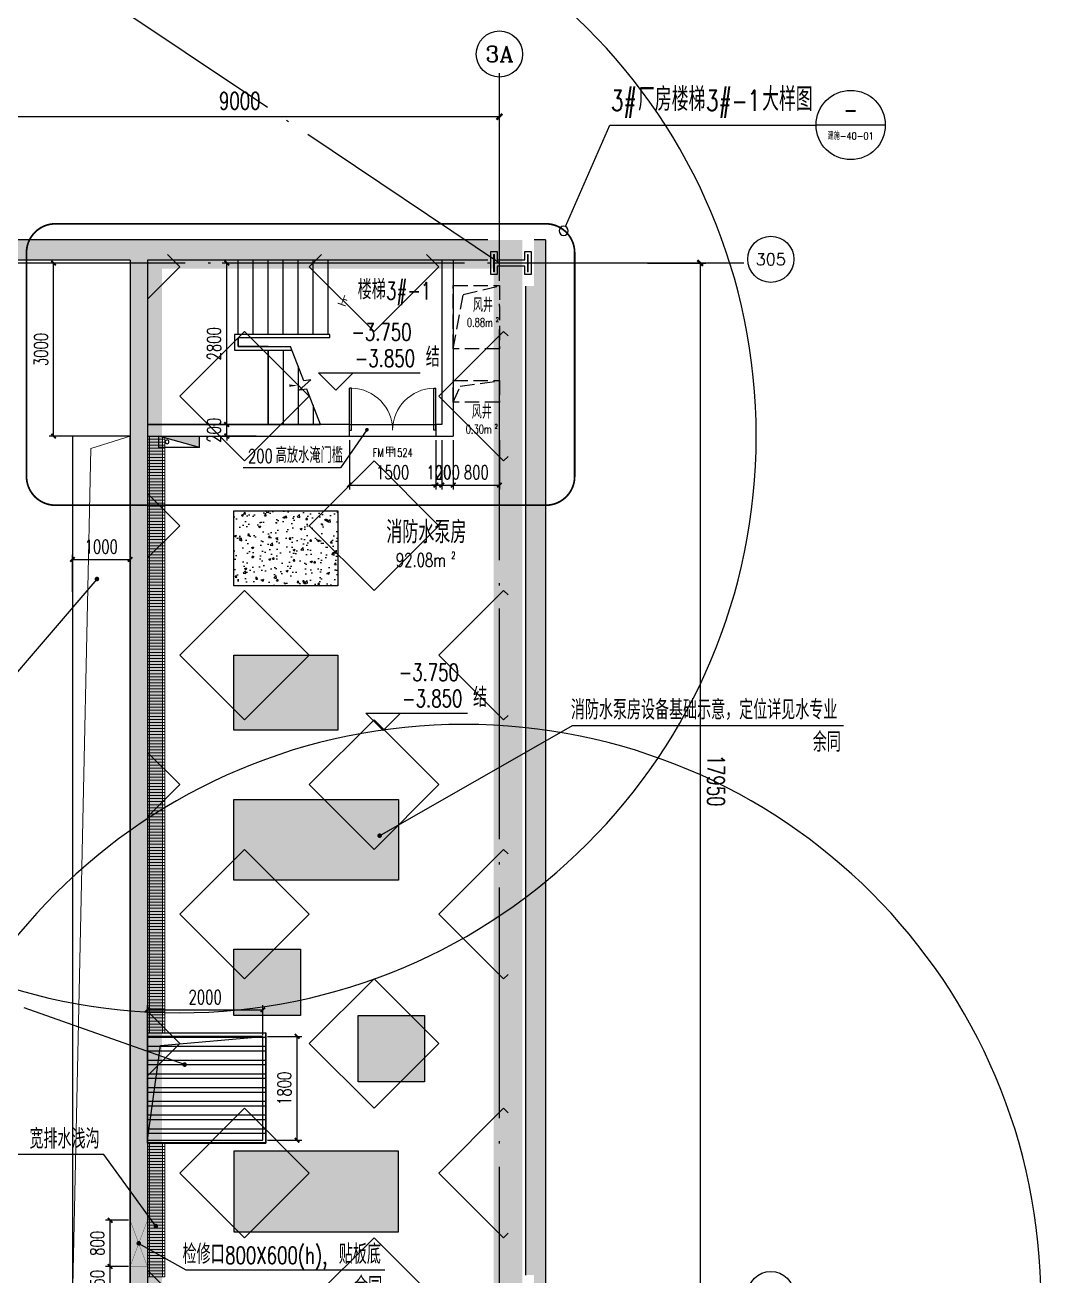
# Model space of a CAD drawing. Extents: x -821772 to -21949, y 506164 to 1049594.
# Drawn here: x -107076 to -89469, y 583055 to 604747 of the extents above; entities that cross this region are included whole.
import ezdxf
from ezdxf.enums import TextEntityAlignment as Align
from ezdxf.xclip import XClip

# ---------------------------------------------------------------- set-up
doc = ezdxf.new("R2010")
doc.units = 0
doc.header["$LTSCALE"] = 1000
doc.header["$MEASUREMENT"] = 0
doc.header["$XCLIPFRAME"] = 2
for name, pattern in [('10平面20250807_t3$0$DASH', [0.35, 0.25, -0.1]), ('10平面20250807_t3$0$DOTE', [2.42, 2, -0.2, 0.02, -0.2]), ('DASH', [0.35, 0.25, -0.1])]:
    doc.linetypes.add(name, pattern=pattern)
doc.layers.get('Defpoints').update_dxf_attribs({"color": 210})
for name, color, linetype, lineweight in [('1-防火分区线', 201, 'DASH', 50), ('10平面20250807_t3$0$A-WALL-HATCH', 8, 'Continuous', 13), ('10平面20250807_t3$0$S-col', 8, 'Continuous', 0)]:
    doc.layers.add(name, color=color, linetype=linetype, lineweight=lineweight)
for name, color, linetype in [('10平面20250807_t3$0$A-AXIS-D', 8, 'Continuous'), ('10平面20250807_t3$0$A-AXIS-DOTE', 8, '10平面20250807_t3$0$DOTE'), ('10平面20250807_t3$0$A-AXIS-DP', 8, 'Continuous'), ('10平面20250807_t3$0$A-AXIS-SYMB', 8, 'Continuous'), ('10平面20250807_t3$0$A-HATCH-2', 8, 'Continuous'), ('10平面20250807_t3$0$A-LIN-V', 8, 'Continuous'), ('10平面20250807_t3$0$A-STAIR', 8, 'Continuous'), ('10平面20250807_t3$0$A-TEXT', 8, 'Continuous'), ('10平面20250807_t3$0$A-WINDOW', 8, 'Continuous'), ('10平面20250807_t3$0$A-防火门窗', 8, 'Continuous'), ('10平面20250807_t3$0$AS-COLN', 8, 'Continuous'), ('10平面20250807_t3$0$AS-WALL', 8, 'Continuous'), ('10平面20250807_t3$0$AS-结构边线层', 8, 'Continuous'), ('10平面20250807_t3$0$DIM_ELEV', 8, 'Continuous'), ('10平面20250807_t3$0$PUB_TEXT', 8, 'Continuous'), ('10平面20250807_t3$0$SB_ZF消火栓', 10, 'Continuous'), ('10平面20250807_t3$0$SB_ZF消火栓M', 10, 'Continuous'), ('10平面20250807_t3$0$建-墙-填充', 8, 'Continuous'), ('10平面20250807_t3$0$建-文字', 8, 'Continuous'), ('10平面20250807_t3$0$建-标高', 8, 'Continuous'), ('10平面20250807_t3$0$建-箭头', 8, 'Continuous'), ('10平面20250807_t3$0$建-门窗编号', 8, 'Continuous'), ('PUB_HATCH', 8, 'Continuous')]:
    doc.layers.add(name, color=color, linetype=linetype)
doc.styles.add('10平面20250807_t3$0$_TCH_AXIS', font='COMPLEX', dxfattribs={"bigfont": 'GBCBIG'})
doc.styles.add('10平面20250807_t3$0$_TCH_DIM', font='SIMPLEX', dxfattribs={"bigfont": 'GBCBIG'})
doc.styles.add('10平面20250807_t3$0$_TCH_DIM_T3', font='SIMPLEX', dxfattribs={"width": 0.705882, "bigfont": 'GBCBIG'})
doc.styles.add('10平面20250807_t3$0$A-AREA', font='SIMPLEX', dxfattribs={"bigfont": 'GBCBIG'})
doc.styles.add('10平面20250807_t3$0$A-DIM_T3', font='SIMPLEX', dxfattribs={"width": 0.705882, "bigfont": 'GBCBIG'})
doc.styles.add('10平面20250807_t3$0$A-STANDARD', font='SIMPLEX', dxfattribs={"bigfont": 'GBCBIG'})
doc.styles.add('10平面20250807_t3$0$A-WIN-LABEL', font='SIMPLEX', dxfattribs={"bigfont": 'GBCBIG'})
doc.dimstyles.new('10平面20250807_t3$0$_TCH_ARCH&&100', dxfattribs={"dimtxt": 297.5, "dimasz": 100, "dimexe": 100, "dimexo": 100, "dimgap": 126.25, "dimtad": 1, "dimdec": 0, "dimzin": 0, "dimdsep": 46, "dimtxsty": '10平面20250807_t3$0$_TCH_DIM_T3', "dimblk": '10平面20250807_t3$0$_ArchTick', "dimcen": 0.09, "dimclrt": 7, "dimazin": 2, "dimtfac": 1, "dimtdec": 0, "dimtix": 1, "dimtmove": 2, "dimatfit": 3, "dimfxl": 0, "dimtolj": 1, "dimtzin": 0, "dimarcsym": 0})
doc.dimstyles.new('10平面20250807_t3$0$_TCH_ARCH&&80', dxfattribs={"dimtxt": 238, "dimasz": 80, "dimexe": 80, "dimexo": 80, "dimgap": 101, "dimtad": 1, "dimdec": 0, "dimzin": 0, "dimdsep": 46, "dimtxsty": '10平面20250807_t3$0$_TCH_DIM_T3', "dimblk": '10平面20250807_t3$0$_ArchTick', "dimcen": 0.09, "dimclrt": 7, "dimazin": 2, "dimtfac": 1, "dimtdec": 0, "dimtix": 1, "dimtmove": 2, "dimatfit": 3, "dimfxl": 0, "dimtolj": 1, "dimtzin": 0, "dimarcsym": 0})
doc.dimstyles.new('10平面20250807_t3$0$A-DIM&&100', dxfattribs={"dimtxt": 297.5, "dimasz": 100, "dimexe": 100, "dimexo": 100, "dimgap": 126.25, "dimtad": 1, "dimdec": 0, "dimzin": 0, "dimdsep": 46, "dimtxsty": '10平面20250807_t3$0$A-DIM_T3', "dimblk": '10平面20250807_t3$0$_ArchTick', "dimcen": 0.09, "dimclrt": 7, "dimazin": 2, "dimtfac": 1, "dimtdec": 0, "dimtix": 1, "dimtmove": 2, "dimatfit": 3, "dimfxl": 0, "dimtolj": 1, "dimtzin": 0, "dimarcsym": 0})
pattern_1 = [(50, (0, 0), (358.63009, -31.37607), [37.5, -412.5]), (355, (0, 0), (-69.37567, 376.09607), [30, -330]), (100.4514, (29.9, -2.6), (289.2547, 344.71977), [31.8701, -350.57106]), (46.1842, (0, 100), (533.62052, -82.7595), [56.25, -618.75]), (96.6356, (44.47, 93.1), (467.33135, 487.05894), [47.80514, -525.8565]), (351.1842, (0, 100), (467.33097, 487.0593), [45, -495]), (21, (50, 75), (298.45353, -201.30945), [37.5, -412.5]), (326, (50, 75), (121.65767, 362.57502), [30, -330]), (71.4514, (74.87, 58.22), (420.11131, 161.26525), [31.8701, -350.57106]), (37.5, (0, 0), (6.079928, 166.446927), [0, -326, 0, -335, 0, -331.25]), (7.5, (0, 0), (131.53477, 197.205856), [0, -191, 0, -318.5, 0, -126.25]), (327.5, (-111.5, 0), (266.911218, -11.277436), [0, -125, 0, -390, 0, -517.5]), (317.5, (-161.5, 0), (291.593085, 50.05249), [0, -162.5, 0, -259, 0, -367.5])]

# ---------------------------------------------------------------- blocks, each defined once
blk = doc.blocks.new('10平面20250807_t3$0$_ArchTick')
at = {"color": 0, "linetype": 'ByBlock', "const_width": 0.4}
blk.add_lwpolyline([(-0.5, -0.5), (0.5, 0.5)], dxfattribs=at)
blk = doc.blocks.new('*D10080')
at = {"layer": '10平面20250807_t3$0$A-AXIS-D', "color": 0, "lineweight": -2}
for p, q in [((124446, -204200), (125462, -204200)), ((125362, -204200), (125362, -222150)), ((124446, -222150), (125462, -222150))]:
    blk.add_line(p, q, dxfattribs=at)
at = {"layer": 'Defpoints', "color": 0}
for p in [(124346, -204200), (124346, -222150), (125362, -222150)]:
    blk.add_point(p, dxfattribs=at)
at = {"layer": '10平面20250807_t3$0$A-AXIS-D', "color": 0, "lineweight": -2, "xscale": 100, "yscale": 100, "zscale": 100}
for p, rotation in [((125362, -204200), 90), ((125362, -222150), 270)]:
    blk.add_blockref('10平面20250807_t3$0$_ArchTick', p, dxfattribs=dict(at, rotation=rotation))
at = {"layer": '10平面20250807_t3$0$A-AXIS-D', "color": 7, "insert": (125637, -213175), "char_height": 297.5, "attachment_point": 5, "rotation": 270, "style": '10平面20250807_t3$0$A-DIM_T3'}
blk.add_mtext('\\A1;17950', dxfattribs=at)
blk = doc.blocks.new('*D10082')
at = {"layer": '10平面20250807_t3$0$A-AXIS-D', "color": 0, "lineweight": -2}
for p, q in [((112882, -202420), (112882, -201562)), ((112882, -201662), (121882, -201662)), ((121882, -202420), (121882, -201562))]:
    blk.add_line(p, q, dxfattribs=at)
at = {"layer": 'Defpoints', "color": 0}
for p in [(121882, -201662), (112882, -202520), (121882, -202520)]:
    blk.add_point(p, dxfattribs=at)
at = {"layer": '10平面20250807_t3$0$A-AXIS-D', "color": 0, "lineweight": -2, "xscale": 100, "yscale": 100, "zscale": 100, "rotation": 180}
blk.add_blockref('10平面20250807_t3$0$_ArchTick', (112882, -201662), dxfattribs=at)
at = {"layer": '10平面20250807_t3$0$A-AXIS-D', "color": 0, "lineweight": -2, "xscale": 100, "yscale": 100, "zscale": 100}
blk.add_blockref('10平面20250807_t3$0$_ArchTick', (121882, -201662), dxfattribs=at)
at = {"layer": '10平面20250807_t3$0$A-AXIS-D', "color": 7, "insert": (117382, -201387), "char_height": 297.5, "attachment_point": 5, "style": '10平面20250807_t3$0$_TCH_DIM_T3'}
blk.add_mtext('\\A1;9000', dxfattribs=at)
blk = doc.blocks.new('10平面20250807_t3$0$3132')
at = {"layer": '10平面20250807_t3$0$A-AXIS-SYMB'}
for p, q in [((-97708, 601252), (-96942, 603013)), ((-96942, 603013), (-93366, 603013)), ((-92166, 603013), (-93366, 603013))]:
    blk.add_line(p, q, dxfattribs=at)
blk.add_lwpolyline([(-97660, 601178, 1), (-97821, 601178, 1)], format="xyb", close=True, dxfattribs=at)
blk.add_circle((-92766, 603013), 600, dxfattribs=at)
at = {"layer": '10平面20250807_t3$0$DIM_ELEV', "linetype": '10平面20250807_t3$0$DASH', "const_width": 30}
blk.add_lwpolyline([(-106550, 601300), (-98050, 601300, -0.414214), (-97550, 600800), (-97550, 596920, -0.414214), (-98050, 596420), (-106550, 596420, -0.414214), (-107050, 596920), (-107050, 600800, -0.414214)], format="xyb", close=True, dxfattribs=at)
at = {"layer": '10平面20250807_t3$0$PUB_TEXT', "style": '10平面20250807_t3$0$_TCH_DIM'}
for s, p in [('厂房楼梯', (-96452, 603258)), ('大样图', (-94301, 603258))]:
    blk.add_text(s, height=405.1, dxfattribs=at).set_placement(p)
at = {"layer": '10平面20250807_t3$0$PUB_TEXT', "style": '10平面20250807_t3$0$_TCH_DIM', "width": 0.705882}
for s, p in [('3#', (-96920, 603258)), ('3#-1', (-95273, 603258))]:
    blk.add_text(s, height=357, dxfattribs=at).set_placement(p)
at = {"layer": '10平面20250807_t3$0$PUB_TEXT', "style": '10平面20250807_t3$0$_TCH_DIM'}
for s, height, width, p, p2 in [('-', 365, 0.777778, (-92888, 603102), (-92644, 603102)), ('建施-40-01', 120.6, 0.940298, (-93164, 602762), (-92367, 602762))]:
    blk.add_text(s, height=height, dxfattribs=dict(at, width=width)).set_placement(p, p2, align=Align.FIT)
blk = doc.blocks.new('10平面20250807_t3$0$A$C5D961328')
at = {"layer": '10平面20250807_t3$0$SB_ZF消火栓'}
blk.add_hatch(color=256, dxfattribs=at).paths.add_polyline_path([(0, 40), (700, 40), (700, 240)])
at = {"layer": '10平面20250807_t3$0$A-LIN-V', "ltscale": 500}
blk.add_circle((350, 40), 10001, dxfattribs=at)
at = {"layer": '10平面20250807_t3$0$SB_ZF消火栓'}
for p, q in [((700, 240), (0, 240)), ((0, 240), (0, 40)), ((700, 240), (0, 40)), ((700, 240), (700, 40)), ((0, 40), (700, 40))]:
    blk.add_line(p, q, dxfattribs=at)
at = {"layer": '10平面20250807_t3$0$SB_ZF消火栓', "color": 1}
blk.add_circle((140, 140), 32.5, dxfattribs=at)
blk = doc.blocks.new('10平面20250807_t3$0$we42342343234')
at = {"layer": '10平面20250807_t3$0$SB_ZF消火栓M', "xscale": -1, "rotation": 180}
blk.add_blockref('10平面20250807_t3$0$A$C5D961328', (-104754, 597660), dxfattribs=at)
at = {"layer": '10平面20250807_t3$0$SB_ZF消火栓M', "xscale": -1}
blk.add_blockref('10平面20250807_t3$0$A$C5D961328', (-99120, 582579), dxfattribs=at)
blk = doc.blocks.new('10平面20250807_t3$0$234243242332')
at = {"layer": '10平面20250807_t3$0$SB_ZF消火栓'}
blk.add_blockref('10平面20250807_t3$0$we42342343234', (0, 0), dxfattribs=at)
blk = doc.blocks.new('*D11415')
at = {"layer": '10平面20250807_t3$0$A-AXIS-DP', "color": 0, "lineweight": -2}
for p, q in [((-105284, 584020), (-105681, 584020)), ((-105601, 583220), (-105601, 584020)), ((-105284, 583220), (-105681, 583220))]:
    blk.add_line(p, q, dxfattribs=at)
at = {"layer": 'Defpoints', "color": 0}
for p in [(-105601, 584020), (-105204, 584020), (-105204, 583220)]:
    blk.add_point(p, dxfattribs=at)
at = {"layer": '10平面20250807_t3$0$A-AXIS-DP', "color": 0, "lineweight": -2, "xscale": 80, "yscale": 80, "zscale": 80}
for p, rotation in [((-105601, 584020), 90), ((-105601, 583220), 270)]:
    blk.add_blockref('10平面20250807_t3$0$_ArchTick', p, dxfattribs=dict(at, rotation=rotation))
at = {"layer": '10平面20250807_t3$0$A-AXIS-DP', "color": 7, "insert": (-105821, 583620), "char_height": 238, "attachment_point": 5, "rotation": 90, "style": '10平面20250807_t3$0$_TCH_DIM_T3'}
blk.add_mtext('\\A1;800', dxfattribs=at)
blk = doc.blocks.new('*D11416')
at = {"layer": '10平面20250807_t3$0$A-AXIS-DP', "color": 0, "lineweight": -2}
for p, q in [((-105601, 583220), (-105601, 583300)), ((-105284, 583220), (-105681, 583220)), ((-105601, 582670), (-105601, 583220)), ((-105284, 582670), (-105681, 582670)), ((-105601, 582670), (-105601, 582590))]:
    blk.add_line(p, q, dxfattribs=at)
at = {"layer": 'Defpoints', "color": 0}
for p in [(-105601, 583220), (-105204, 583220), (-105204, 582670)]:
    blk.add_point(p, dxfattribs=at)
at = {"layer": '10平面20250807_t3$0$A-AXIS-DP', "color": 0, "lineweight": -2, "xscale": 80, "yscale": 80, "zscale": 80}
for p, rotation in [((-105601, 583220), 270), ((-105601, 582670), 90)]:
    blk.add_blockref('10平面20250807_t3$0$_ArchTick', p, dxfattribs=dict(at, rotation=rotation))
at = {"layer": '10平面20250807_t3$0$A-AXIS-DP', "color": 7, "insert": (-105821, 582945), "char_height": 238, "attachment_point": 5, "rotation": 90, "style": '10平面20250807_t3$0$_TCH_DIM_T3'}
blk.add_mtext('\\A1;550', dxfattribs=at)
blk = doc.blocks.new('*D11596')
at = {"layer": '10平面20250807_t3$0$A-AXIS-DP', "color": 0, "lineweight": -2}
for p, q in [((-104954, 587229), (-104954, 587750)), ((-104954, 587670), (-102954, 587670)), ((-102954, 587229), (-102954, 587750))]:
    blk.add_line(p, q, dxfattribs=at)
at = {"layer": 'Defpoints', "color": 0}
for p in [(-102954, 587670), (-104954, 587149), (-102954, 587149)]:
    blk.add_point(p, dxfattribs=at)
at = {"layer": '10平面20250807_t3$0$A-AXIS-DP', "color": 0, "lineweight": -2, "xscale": 80, "yscale": 80, "zscale": 80, "rotation": 180}
blk.add_blockref('10平面20250807_t3$0$_ArchTick', (-104954, 587670), dxfattribs=at)
at = {"layer": '10平面20250807_t3$0$A-AXIS-DP', "color": 0, "lineweight": -2, "xscale": 80, "yscale": 80, "zscale": 80}
blk.add_blockref('10平面20250807_t3$0$_ArchTick', (-102954, 587670), dxfattribs=at)
at = {"layer": '10平面20250807_t3$0$A-AXIS-DP', "color": 7, "insert": (-103954, 587890), "char_height": 238, "attachment_point": 5, "style": '10平面20250807_t3$0$_TCH_DIM_T3'}
blk.add_mtext('\\A1;2000', dxfattribs=at)
blk = doc.blocks.new('*D11597')
at = {"layer": '10平面20250807_t3$0$A-AXIS-DP', "color": 0, "lineweight": -2}
for p, q in [((-102874, 587209), (-102280, 587209)), ((-102360, 585409), (-102360, 587209)), ((-102874, 585409), (-102280, 585409))]:
    blk.add_line(p, q, dxfattribs=at)
at = {"layer": 'Defpoints', "color": 0}
for p in [(-102954, 587209), (-102360, 587209), (-102954, 585409)]:
    blk.add_point(p, dxfattribs=at)
at = {"layer": '10平面20250807_t3$0$A-AXIS-DP', "color": 0, "lineweight": -2, "xscale": 80, "yscale": 80, "zscale": 80}
for p, rotation in [((-102360, 587209), 90), ((-102360, 585409), 270)]:
    blk.add_blockref('10平面20250807_t3$0$_ArchTick', p, dxfattribs=dict(at, rotation=rotation))
at = {"layer": '10平面20250807_t3$0$A-AXIS-DP', "color": 7, "insert": (-102580, 586309), "char_height": 238, "attachment_point": 5, "rotation": 90, "style": '10平面20250807_t3$0$_TCH_DIM_T3'}
blk.add_mtext('\\A1;1800', dxfattribs=at)
blk = doc.blocks.new('*D11606')
at = {"layer": '10平面20250807_t3$0$A-AXIS-DP', "color": 0, "lineweight": -2}
for p, q in [((-106244, 600620), (-106660, 600620)), ((-106580, 597620), (-106580, 600620)), ((-106244, 597620), (-106660, 597620))]:
    blk.add_line(p, q, dxfattribs=at)
at = {"layer": 'Defpoints', "color": 0}
for p in [(-106580, 600620), (-106164, 600620), (-106164, 597620)]:
    blk.add_point(p, dxfattribs=at)
at = {"layer": '10平面20250807_t3$0$A-AXIS-DP', "color": 0, "lineweight": -2, "xscale": 80, "yscale": 80, "zscale": 80}
for p, rotation in [((-106580, 600620), 90), ((-106580, 597620), 270)]:
    blk.add_blockref('10平面20250807_t3$0$_ArchTick', p, dxfattribs=dict(at, rotation=rotation))
at = {"layer": '10平面20250807_t3$0$A-AXIS-DP', "color": 7, "insert": (-106800, 599120), "char_height": 238, "attachment_point": 5, "rotation": 90, "style": '10平面20250807_t3$0$_TCH_DIM_T3'}
blk.add_mtext('\\A1;3000', dxfattribs=at)
blk = doc.blocks.new('*D11607')
at = {"layer": '10平面20250807_t3$0$A-AXIS-DP', "color": 0, "lineweight": -2}
for p, q in [((-106254, 594920), (-106254, 595560)), ((-106254, 595480), (-105254, 595480)), ((-105254, 594920), (-105254, 595560))]:
    blk.add_line(p, q, dxfattribs=at)
at = {"layer": 'Defpoints', "color": 0}
for p in [(-105254, 595480), (-106254, 594840), (-105254, 594840)]:
    blk.add_point(p, dxfattribs=at)
at = {"layer": '10平面20250807_t3$0$A-AXIS-DP', "color": 0, "lineweight": -2, "xscale": 80, "yscale": 80, "zscale": 80, "rotation": 180}
blk.add_blockref('10平面20250807_t3$0$_ArchTick', (-106254, 595480), dxfattribs=at)
at = {"layer": '10平面20250807_t3$0$A-AXIS-DP', "color": 0, "lineweight": -2, "xscale": 80, "yscale": 80, "zscale": 80}
blk.add_blockref('10平面20250807_t3$0$_ArchTick', (-105254, 595480), dxfattribs=at)
at = {"layer": '10平面20250807_t3$0$A-AXIS-DP', "color": 7, "insert": (-105754, 595700), "char_height": 238, "attachment_point": 5, "style": '10平面20250807_t3$0$_TCH_DIM_T3'}
blk.add_mtext('\\A1;1000', dxfattribs=at)
blk = doc.blocks.new('*D11697')
at = {"layer": '10平面20250807_t3$0$A-AXIS-DP', "color": 0, "lineweight": -2}
for p, q in [((-103580, 597820), (-103580, 597900)), ((-103070, 597820), (-103660, 597820)), ((-103070, 597620), (-103660, 597620)), ((-103580, 597620), (-103580, 597820)), ((-103580, 597620), (-103580, 597540))]:
    blk.add_line(p, q, dxfattribs=at)
at = {"layer": 'Defpoints', "color": 0}
for p in [(-103580, 597820), (-102990, 597820), (-102990, 597620)]:
    blk.add_point(p, dxfattribs=at)
at = {"layer": '10平面20250807_t3$0$A-AXIS-DP', "color": 0, "lineweight": -2, "xscale": 80, "yscale": 80, "zscale": 80}
for p, rotation in [((-103580, 597820), 270), ((-103580, 597620), 90)]:
    blk.add_blockref('10平面20250807_t3$0$_ArchTick', p, dxfattribs=dict(at, rotation=rotation))
at = {"layer": '10平面20250807_t3$0$A-AXIS-DP', "color": 7, "insert": (-103800, 597720), "char_height": 238, "attachment_point": 5, "rotation": 90, "style": '10平面20250807_t3$0$_TCH_DIM_T3'}
blk.add_mtext('\\A1;200', dxfattribs=at)
blk = doc.blocks.new('*D11698')
at = {"layer": '10平面20250807_t3$0$A-AXIS-DP', "color": 0, "lineweight": -2}
for p, q in [((-103070, 600620), (-103660, 600620)), ((-103580, 597820), (-103580, 600620)), ((-103070, 597820), (-103660, 597820))]:
    blk.add_line(p, q, dxfattribs=at)
at = {"layer": 'Defpoints', "color": 0}
for p in [(-103580, 600620), (-102990, 600620), (-102990, 597820)]:
    blk.add_point(p, dxfattribs=at)
at = {"layer": '10平面20250807_t3$0$A-AXIS-DP', "color": 0, "lineweight": -2, "xscale": 80, "yscale": 80, "zscale": 80}
for p, rotation in [((-103580, 600620), 90), ((-103580, 597820), 270)]:
    blk.add_blockref('10平面20250807_t3$0$_ArchTick', p, dxfattribs=dict(at, rotation=rotation))
at = {"layer": '10平面20250807_t3$0$A-AXIS-DP', "color": 7, "insert": (-103800, 599220), "char_height": 238, "attachment_point": 5, "rotation": 90, "style": '10平面20250807_t3$0$_TCH_DIM_T3'}
blk.add_mtext('\\A1;2800', dxfattribs=at)
blk = doc.blocks.new('*D11699')
at = {"layer": '10平面20250807_t3$0$A-AXIS-DP', "color": 0, "lineweight": -2}
for p, q in [((-101454, 597550), (-101454, 596690)), ((-99954, 597550), (-99954, 596690)), ((-101454, 596770), (-99954, 596770))]:
    blk.add_line(p, q, dxfattribs=at)
at = {"layer": 'Defpoints', "color": 0}
for p in [(-101454, 597630), (-99954, 597630), (-99954, 596770)]:
    blk.add_point(p, dxfattribs=at)
at = {"layer": '10平面20250807_t3$0$A-AXIS-DP', "color": 0, "lineweight": -2, "xscale": 80, "yscale": 80, "zscale": 80, "rotation": 180}
blk.add_blockref('10平面20250807_t3$0$_ArchTick', (-101454, 596770), dxfattribs=at)
at = {"layer": '10平面20250807_t3$0$A-AXIS-DP', "color": 0, "lineweight": -2, "xscale": 80, "yscale": 80, "zscale": 80}
blk.add_blockref('10平面20250807_t3$0$_ArchTick', (-99954, 596770), dxfattribs=at)
at = {"layer": '10平面20250807_t3$0$A-AXIS-DP', "color": 7, "insert": (-100704, 596990), "char_height": 238, "attachment_point": 5, "style": '10平面20250807_t3$0$_TCH_DIM_T3'}
blk.add_mtext('\\A1;1500', dxfattribs=at)
blk = doc.blocks.new('*D11700')
at = {"layer": '10平面20250807_t3$0$A-AXIS-DP', "color": 0, "lineweight": -2}
for p, q in [((-99954, 597550), (-99954, 596690)), ((-99854, 597550), (-99854, 596690)), ((-99954, 596770), (-100034, 596770)), ((-99954, 596770), (-99854, 596770)), ((-99854, 596770), (-99774, 596770))]:
    blk.add_line(p, q, dxfattribs=at)
at = {"layer": 'Defpoints', "color": 0}
for p in [(-99954, 597630), (-99854, 597630), (-99854, 596770)]:
    blk.add_point(p, dxfattribs=at)
at = {"layer": '10平面20250807_t3$0$A-AXIS-DP', "color": 0, "lineweight": -2, "xscale": 80, "yscale": 80, "zscale": 80}
blk.add_blockref('10平面20250807_t3$0$_ArchTick', (-99954, 596770), dxfattribs=at)
at = {"layer": '10平面20250807_t3$0$A-AXIS-DP', "color": 0, "lineweight": -2, "xscale": 80, "yscale": 80, "zscale": 80, "rotation": 180}
blk.add_blockref('10平面20250807_t3$0$_ArchTick', (-99854, 596770), dxfattribs=at)
at = {"layer": '10平面20250807_t3$0$A-AXIS-DP', "color": 7, "insert": (-99904, 596990), "char_height": 238, "attachment_point": 5, "style": '10平面20250807_t3$0$_TCH_DIM_T3'}
blk.add_mtext('\\A1;100', dxfattribs=at)
blk = doc.blocks.new('*D11701')
at = {"layer": '10平面20250807_t3$0$A-AXIS-DP', "color": 0, "lineweight": -2}
for p, q in [((-99854, 597550), (-99854, 596690)), ((-99654, 597550), (-99654, 596690)), ((-99854, 596770), (-99934, 596770)), ((-99854, 596770), (-99654, 596770)), ((-99654, 596770), (-99574, 596770))]:
    blk.add_line(p, q, dxfattribs=at)
at = {"layer": 'Defpoints', "color": 0}
for p in [(-99854, 597630), (-99654, 597630), (-99654, 596770)]:
    blk.add_point(p, dxfattribs=at)
at = {"layer": '10平面20250807_t3$0$A-AXIS-DP', "color": 0, "lineweight": -2, "xscale": 80, "yscale": 80, "zscale": 80}
blk.add_blockref('10平面20250807_t3$0$_ArchTick', (-99854, 596770), dxfattribs=at)
at = {"layer": '10平面20250807_t3$0$A-AXIS-DP', "color": 0, "lineweight": -2, "xscale": 80, "yscale": 80, "zscale": 80, "rotation": 180}
blk.add_blockref('10平面20250807_t3$0$_ArchTick', (-99654, 596770), dxfattribs=at)
at = {"layer": '10平面20250807_t3$0$A-AXIS-DP', "color": 7, "insert": (-99754, 596990), "char_height": 238, "attachment_point": 5, "style": '10平面20250807_t3$0$_TCH_DIM_T3'}
blk.add_mtext('\\A1;200', dxfattribs=at)
blk = doc.blocks.new('*D11702')
at = {"layer": '10平面20250807_t3$0$A-AXIS-DP', "color": 0, "lineweight": -2}
for p, q in [((-99654, 597550), (-99654, 596690)), ((-98854, 597550), (-98854, 596690)), ((-99654, 596770), (-98854, 596770))]:
    blk.add_line(p, q, dxfattribs=at)
at = {"layer": 'Defpoints', "color": 0}
for p in [(-99654, 597630), (-98854, 597630), (-98854, 596770)]:
    blk.add_point(p, dxfattribs=at)
at = {"layer": '10平面20250807_t3$0$A-AXIS-DP', "color": 0, "lineweight": -2, "xscale": 80, "yscale": 80, "zscale": 80, "rotation": 180}
blk.add_blockref('10平面20250807_t3$0$_ArchTick', (-99654, 596770), dxfattribs=at)
at = {"layer": '10平面20250807_t3$0$A-AXIS-DP', "color": 0, "lineweight": -2, "xscale": 80, "yscale": 80, "zscale": 80}
blk.add_blockref('10平面20250807_t3$0$_ArchTick', (-98854, 596770), dxfattribs=at)
at = {"layer": '10平面20250807_t3$0$A-AXIS-DP', "color": 7, "insert": (-99254, 596990), "char_height": 238, "attachment_point": 5, "style": '10平面20250807_t3$0$_TCH_DIM_T3'}
blk.add_mtext('\\A1;800', dxfattribs=at)
blk = doc.blocks.new('10平面20250807_t3$0$$DorLib2D$00000002')
for p, q in [((-0.5, 0), (-0.5, 0.4875)), ((-0.475, 0.4875), (-0.5, 0.4875)), ((-0.475, 0), (-0.475, 0.4875)), ((0.475, 0), (0.475, 0.4875)), ((0.475, 0.4875), (0.5, 0.4875)), ((0.5, 0), (0.5, 0.4875)), ((-0.5, 0), (-0.475, 0)), ((0.5, 0), (0.475, 0))]:
    blk.add_line(p, q)
at = {"lineweight": 13}
for centre, start, end in [((-0.4875, 0), 0, 88.53072), ((0.4875, 0), 91.46928, 180)]:
    blk.add_arc(centre, 0.4875, start, end, dxfattribs=at)
blk = doc.blocks.new('10平面20250807_t3$0$_FZH')
at = {"layer": '10平面20250807_t3$0$A-HATCH-2'}
blk.add_lwpolyline([(-0.437, -0.25), (-0.437, 0.25), (-0.297, 0.25), (-0.297, 0.067), (0.298, 0.067), (0.298, 0.25), (0.438, 0.25), (0.438, -0.25), (0.298, -0.25), (0.298, -0.068), (-0.297, -0.068), (-0.297, -0.25)], close=True, dxfattribs=at)
at = {"layer": '10平面20250807_t3$0$S-col'}
blk.add_lwpolyline([(-0.375, -0.188), (-0.375, 0.187), (-0.36, 0.187), (-0.36, 0.005), (0.36, 0.005), (0.36, 0.187), (0.375, 0.187), (0.375, -0.188), (0.36, -0.188), (0.36, -0.005), (-0.36, -0.005), (-0.36, -0.188)], close=True, dxfattribs=at)
blk = doc.blocks.new('10平面20250807_t3$0$$LinePat$饰面砖')
at = {"color": 0}
for p, q in [((0, 0), (70, 0)), ((0, 0), (0, -100)), ((17.5, 0), (17.5, -100)), ((35, 0), (35, -100)), ((52.5, 0), (52.5, -100)), ((70, 0), (70, -100)), ((0, -100), (70, -100))]:
    blk.add_line(p, q, dxfattribs=at)
at = {"color": 0, "linetype": '10平面20250807_t3$0$DASH'}
for p, q in [((0, -12.5), (70, -12.5)), ((0, -87.5), (70, -87.5))]:
    blk.add_line(p, q, dxfattribs=at)
blk = doc.blocks.new('10平面20250807_t3$0$dote')
at = {"layer": '10平面20250807_t3$0$A-AXIS-D'}
for centre in [(121882.2, -200576), (126586, -204135.7), (126586, -222085.7)]:
    blk.add_circle(centre, 400, dxfattribs=at)
at = {"layer": '10平面20250807_t3$0$A-AXIS-DOTE', "ltscale": 2}
for p, q in [((121882.2, -204200), (91886.2, -184100)), ((126116.4, -204200), (102876.4, -204200))]:
    blk.add_line(p, q, dxfattribs=at)
blk.add_lwpolyline([(121882.2, -223870), (121882.2, -200910)], dxfattribs=at)
at = {"layer": '10平面20250807_t3$0$PUB_TEXT', "style": '10平面20250807_t3$0$_TCH_AXIS'}
for s, height, p, p2 in [('3A', 276.42, (121638.7, -200714.2), (122125.7, -200714.2)), ('305', 206.28, (126325.6, -204238.9), (126846.3, -204238.9))]:
    blk.add_text(s, height=height, dxfattribs=at).set_placement(p, p2, align=Align.FIT)
at = {"layer": '10平面20250807_t3$0$A-AXIS-D'}
dim = blk.add_linear_dim(base=(121882.2, -201662.2), p1=(112882.2, -202520.2), p2=(121882.2, -202520.2), angle=0, dimstyle='10平面20250807_t3$0$_TCH_ARCH&&100', override={"dimgap": 0}, dxfattribs=at)
dim.commit()
dim.dimension.update_dxf_attribs({"geometry": '*D10082', "text_midpoint": (117382.2, -201387.2), "dimtype": 129})
dim = blk.add_linear_dim(base=(125362.2, -222150), p1=(124346.4, -204200), p2=(124346.4, -222150), angle=270, dimstyle='10平面20250807_t3$0$A-DIM&&100', override={"dimgap": 0}, dxfattribs=at)
dim.commit()
dim.dimension.update_dxf_attribs({"geometry": '*D10080', "text_midpoint": (125637.2, -213175), "dimtype": 129, "text_rotation": 270})
blk = doc.blocks.new('10平面20250807_t3')
at = {"layer": '10平面20250807_t3$0$A-HATCH-2'}
h = blk.add_hatch(dxfattribs=at)
h.set_pattern_fill('混凝土', color=256, scale=50)
h.set_pattern_definition(pattern_1)
h.paths.add_polyline_path([(-101304.2, 587570), (-100154.2, 587570), (-100154.2, 586420), (-101304.2, 586420)])
h.paths.add_polyline_path([(-103454.2, 588720), (-102304.2, 588720), (-102304.2, 587570), (-103454.2, 587570)])
h.paths.add_polyline_path([(-103454.2, 591320), (-100604.2, 591320), (-100604.2, 589920), (-103454.2, 589920)])
h.paths.add_polyline_path([(-103454.2, 593820), (-101654.2, 593820), (-101654.2, 592520), (-103454.2, 592520)])
h.paths.add_polyline_path([(-103454.2, 596320), (-101654.2, 596320), (-101654.2, 595020), (-103454.2, 595020)])
h.paths.add_polyline_path([(-103454.2, 596320), (-101654.2, 596320), (-101654.2, 595020), (-103454.2, 595020)])
h.paths.add_polyline_path([(-100604.2, 585220), (-103454.2, 585220), (-103454.2, 583820), (-100604.2, 583820)])
h = blk.add_hatch(dxfattribs=at)
h.set_pattern_fill('混凝土', color=256, scale=50)
h.set_pattern_definition(pattern_1)
h.paths.add_polyline_path([(-103454.2, 596320), (-101654.2, 596320), (-101654.2, 595020), (-103454.2, 595020)])
h = blk.add_hatch(dxfattribs=at)
h.set_pattern_fill('ANSI32', color=256, scale=50, angle=135)
h.set_pattern_definition([(180, (68700, -272910.89), (-1e-14, -238.125), []), (180, (68620.62, -272831.5), (-1e-14, -238.125), [])])
h.paths.add_polyline_path([(-102904.2, 587269.1), (-104954.2, 587264.1), (-104954.2, 585354.1), (-102904.2, 585359.1)])
at = {"layer": '10平面20250807_t3$0$建-墙-填充'}
for points in [[(-116454.2, 601019.9), (-116454.2, 600669.9), (-105254.2, 600669.9), (-105104.2, 600786.6), (-105104.2, 601019.9)], [(-99754.2, 600669.9), (-99754.2, 601019.9), (-105104.2, 601019.9), (-105104.2, 600786.6), (-104954.2, 600669.9)], [(-99054.2, 600669.9), (-99054.2, 601019.9), (-99754.2, 601019.9), (-99754.2, 600669.9)], [(-98404.2, 583070), (-98254.2, 583070), (-98254.2, 582270), (-98054.2, 582270), (-98054.2, 601019.9), (-98254.2, 601019.9), (-98254.2, 600219.9), (-98404.2, 600219.9)], [(-105104.2, 600786.6), (-105254.2, 600669.9), (-105254.2, 597730), (-104954.2, 597730), (-104954.2, 600669.9)], [(-104954.2, 597730), (-105254.2, 597730), (-105254.2, 582619.1), (-105104.2, 582502.4), (-104954.2, 582619.1)]]:
    blk.add_hatch(color=256, dxfattribs=at).paths.add_polyline_path(points)
at = {"layer": '10平面20250807_t3$0$A-AXIS-DP'}
blk.add_lwpolyline([(-104954.2, 587269.1), (-102904.2, 587269.1), (-102904.2, 585359.1), (-104954.2, 585359.1)], close=True, dxfattribs=at)
at = {"layer": '10平面20250807_t3$0$A-AXIS-SYMB'}
for p, q in [((-101150, 597730), (-101605.8, 597070)), ((-101605.8, 597070), (-103295.8, 597070)), ((-105104.2, 583620.1), (-104290, 583160)), ((-104290, 583160), (-100840, 583160))]:
    blk.add_line(p, q, dxfattribs=at)
for points, const_width in [([(-101140.9, 597743.2, 1), (-101159.1, 597716.8, 1)], 32), ([(-105121.6, 583630, 1), (-105086.8, 583610.3, 1)], 40)]:
    blk.add_lwpolyline(points, format="xyb", close=True, dxfattribs=dict(at, const_width=const_width))
at = {"layer": '10平面20250807_t3$0$A-HATCH-2'}
blk.add_lwpolyline([(-104954.2, 585409.1), (-104730, 587049.1), (-102954.2, 587209.1)], dxfattribs=at)
at = {"layer": '10平面20250807_t3$0$A-STAIR'}
for p, q in [((-103384.2, 600669.9), (-104954.2, 600669.9)), ((-104954.2, 600669.9), (-104954.2, 597819.9)), ((-101824.2, 600669.9), (-103384.2, 600669.9)), ((-103384.2, 599379.9), (-103384.2, 600669.9)), ((-103384.2, 599379.9), (-103384.2, 600669.9)), ((-103124.2, 599379.9), (-103124.2, 600669.9)), ((-102864.2, 599379.9), (-102864.2, 600669.9)), ((-102604.2, 599379.9), (-102604.2, 600669.9)), ((-102344.2, 599379.9), (-102344.2, 600669.9)), ((-102084.2, 599379.9), (-102084.2, 600669.9)), ((-101824.2, 599379.9), (-101824.2, 600669.9)), ((-101794.2, 599379.9), (-103444.2, 599379.9)), ((-103444.2, 599379.9), (-103444.2, 599109.9)), ((-101794.2, 599319.9), (-101794.2, 599379.9)), ((-101824.2, 599319.9), (-103384.2, 599319.9)), ((-101794.2, 599319.9), (-103384.2, 599319.9)), ((-103384.2, 599319.9), (-103384.2, 599169.9)), ((-103384.2, 599169.9), (-103384.2, 599319.9)), ((-103384.2, 599169.9), (-102474.2, 599169.9)), ((-102864.2, 599169.9), (-103384.2, 599169.9)), ((-102864.2, 599169.9), (-102474.2, 599169.9)), ((-102246.5, 598578.7), (-102474.2, 599169.9)), ((-103444.2, 599109.9), (-102451.1, 599109.9)), ((-102864.2, 599109.9), (-102864.2, 597819.9)), ((-102864.2, 597819.9), (-102864.2, 599109.9)), ((-102604.2, 599109.9), (-102604.2, 597819.9)), ((-102344.2, 598832.4), (-102344.2, 597819.9)), ((-102323.3, 598415.4), (-102120.5, 598592.1)), ((-102120.5, 598592.1), (-102246.5, 598578.7)), ((-102189.1, 598429.7), (-102323.3, 598415.4)), ((-101954.2, 597819.9), (-102189.1, 598429.7)), ((-102084.2, 598157.4), (-102084.2, 597819.9)), ((-104954.2, 597819.9), (-102864.2, 597819.9)), ((-102864.2, 597819.9), (-101954.2, 597819.9))]:
    blk.add_line(p, q, dxfattribs=at)
at = {"layer": '10平面20250807_t3$0$A-WALL-HATCH'}
blk.add_lwpolyline([(-106254.2, 582609.1), (-105936.3, 597402.3), (-105254.2, 597620)], dxfattribs=at)
at = {"layer": '10平面20250807_t3$0$A-WINDOW'}
blk.add_lwpolyline([(-102904.2, 587269.1), (-104954.2, 587264.1), (-104954.2, 585354.1), (-102904.2, 585359.1)], close=True, dxfattribs=at)
at = {"layer": '10平面20250807_t3$0$A-WINDOW', "const_width": 5}
blk.add_lwpolyline([(-105254.2, 583220), (-104954.2, 583220), (-104954.2, 584020), (-105254.2, 584020)], close=True, dxfattribs=at)
for points in [[(-105254.2, 584020), (-104954.2, 583220)], [(-105254.2, 583220), (-104954.2, 584020)]]:
    blk.add_lwpolyline(points, dxfattribs=at)
at = {"layer": '10平面20250807_t3$0$A-防火门窗', "color": 1}
for p, q in [((-101454.2, 597820), (-99954.2, 597820)), ((-101454.2, 597620), (-99954.2, 597620))]:
    blk.add_line(p, q, dxfattribs=at)
at = {"layer": '10平面20250807_t3$0$AS-COLN'}
for p, q in [((-105104.2, 601019.9), (-116454.2, 601019.9)), ((-99754.2, 601019.9), (-105104.2, 601019.9)), ((-99054.2, 601019.9), (-99754.2, 601019.9)), ((-98054.2, 601019.9), (-98254.2, 601019.9)), ((-98054.2, 601019.9), (-98054.2, 582270)), ((-105254.2, 600669.9), (-116454.2, 600669.9)), ((-105254.2, 600669.9), (-105254.2, 597730)), ((-104954.2, 600669.9), (-104954.2, 597730)), ((-99754.2, 600669.9), (-104954.2, 600669.9)), ((-99054.2, 600669.9), (-99754.2, 600669.9)), ((-98404.2, 600219.9), (-98404.2, 583070)), ((-105254.2, 597730), (-105254.2, 582619.1)), ((-104954.2, 597730), (-104954.2, 582619.1))]:
    blk.add_line(p, q, dxfattribs=at)
for points in [[(-106254.2, 582609.1), (-105254.2, 582609.1), (-105254.2, 597620), (-106254.2, 597620)], [(-103454.2, 596320), (-101654.2, 596320), (-101654.2, 595020), (-103454.2, 595020)], [(-103454.2, 596320), (-101654.2, 596320), (-101654.2, 595020), (-103454.2, 595020)], [(-103454.2, 593820), (-101654.2, 593820), (-101654.2, 592520), (-103454.2, 592520)], [(-103454.2, 591320), (-100604.2, 591320), (-100604.2, 589920), (-103454.2, 589920)], [(-103454.2, 588720), (-102304.2, 588720), (-102304.2, 587570), (-103454.2, 587570)], [(-101304.2, 587570), (-100154.2, 587570), (-100154.2, 586420), (-101304.2, 586420)], [(-102954.2, 587209.1), (-104954.2, 587209.1), (-104954.2, 585409.1), (-102954.2, 585409.1)], [(-100604.2, 585220), (-103454.2, 585220), (-103454.2, 583820), (-100604.2, 583820)]]:
    blk.add_lwpolyline(points, close=True, dxfattribs=at)
at = {"layer": '10平面20250807_t3$0$AS-WALL'}
for p, q in [((-99854.2, 600669.9), (-99854.2, 597820)), ((-99654.2, 600669.9), (-99654.2, 597620)), ((-101454.2, 597820), (-104954.2, 597820)), ((-104954.2, 597620), (-101454.2, 597620)), ((-101454.2, 597620), (-101454.2, 597820)), ((-99854.2, 597820), (-99954.2, 597820)), ((-99954.2, 597820), (-99954.2, 597620)), ((-99954.2, 597620), (-99654.2, 597620))]:
    blk.add_line(p, q, dxfattribs=at)
at = {"layer": '10平面20250807_t3$0$AS-结构边线层', "linetype": '10平面20250807_t3$0$DASH'}
for points in [[(-99654.2, 600230), (-98854.2, 600230), (-98854.2, 599130), (-99654.2, 599130)], [(-99654.2, 598580), (-98854.2, 598580), (-98854.2, 598210), (-99654.2, 598210)]]:
    blk.add_lwpolyline(points, close=True, dxfattribs=at)
for points in [[(-99654.2, 599130), (-99480, 600075), (-98854.2, 600225)], [(-99654.2, 598210), (-99534.9, 598482.2), (-98854.2, 598580)]]:
    blk.add_lwpolyline(points, dxfattribs=at)
at = {"layer": '10平面20250807_t3$0$建-标高'}
for p, q in [((-101690, 598415), (-101990, 598715)), ((-101990, 598715), (-100230, 598715)), ((-101690, 598415), (-101390, 598715)), ((-105830, 595140), (-107580, 593100)), ((-100870, 592515), (-101170, 592815)), ((-101170, 592815), (-99410, 592815)), ((-100870, 592515), (-100570, 592815)), ((-100930, 590690), (-97590, 592600)), ((-97590, 592600), (-92890, 592600)), ((-104310, 586720), (-107092.5, 587703.3)), ((-105710, 585160), (-107704.1, 585160)), ((-104808.3, 583920), (-105710, 585160))]:
    blk.add_line(p, q, dxfattribs=at)
at = {"layer": '10平面20250807_t3$0$建-标高', "const_width": 40}
for points in [[(-105817, 595155.2, 1), (-105843, 595124.8, 1)], [(-100947.4, 590680.1, 1), (-100912.6, 590699.9, 1)], [(-104291.1, 586713.3, 1), (-104328.9, 586726.7, 1)], [(-104796.5, 583903.8, 1), (-104820, 583936.2, 1)]]:
    blk.add_lwpolyline(points, format="xyb", close=True, dxfattribs=at)
at = {"layer": '10平面20250807_t3$0$建-箭头'}
blk.add_lwpolyline([(-101694.2, 599994.9, 0, 0, 0), (-104169.2, 599994.9, 0, 0, 0), (-104169.2, 598494.9, 0, 0, 0), (-102344.2, 598494.9, 0, 40, 0), (-102494.2, 598494.9, 0, 0, 0)], format="xyseb", dxfattribs=at)
at = {"layer": '10平面20250807_t3$0$A-AXIS-DP'}
blk.add_blockref('10平面20250807_t3$0$3132', (0, 0), dxfattribs=at)
at = {"layer": '10平面20250807_t3$0$A-WALL-HATCH', "yscale": 3, "zscale": 3}
for p, xscale, rotation in [((-104654.2, 597620), 3.019102133014555, 270.0001690309123), ((-104654.2, 597408.7), 3.019102133014555, 270.0001690309123), ((-104654.2, 597197.3), 3.019102133014555, 270.0001690309123), ((-104654.2, 596986), 3.019102133014555, 270.0001690309123), ((-104654.2, 596774.7), 3.019102133014555, 270.0001690309123), ((-104654.2, 596563.3), 3.019102133014555, 270.0001690309123), ((-104654.2, 596352), 3.019102133014555, 270.0001690309123), ((-104654.2, 596140.6), 3.019102133014555, 270.0001690309123), ((-104654.2, 595929.3), 3.019102133014555, 270.0001690309123), ((-104654.2, 595718), 3.019102133014555, 270.0001690309123), ((-104654.2, 595506.6), 3.019102133014555, 270.0001690309123), ((-104654.2, 595295.3), 3.019102133014555, 270.0001690309123), ((-104654.2, 595084), 3.019102133014555, 270.0001690309123), ((-104654.2, 594872.6), 3.019102133014555, 270.0001690309123), ((-104654.2, 594661.3), 3.019102133014555, 270.0001690309123), ((-104654.2, 594449.9), 3.019102133014555, 270.0001690309123), ((-104654.2, 594238.6), 3.019102133014555, 270.0001690309123), ((-104654.2, 594027.3), 3.019102133014555, 270.0001690309123), ((-104654.2, 593815.9), 3.019102133014555, 270.0001690309123), ((-104654.2, 593604.6), 3.019102133014555, 270.0001690309123), ((-104654.2, 593393.3), 3.019102133014555, 270.0001690309123), ((-104654.2, 593181.9), 3.019102133014555, 270.0001690309123), ((-104654.2, 592970.6), 3.019102133014555, 270.0001690309123), ((-104654.2, 592759.2), 3.019102133014555, 270.0001690309123), ((-104654.2, 592547.9), 3.019102133014555, 270.0001690309123), ((-104654.2, 592336.6), 3.019102133014555, 270.0001690309123), ((-104654.2, 592125.2), 3.019102133014555, 270.0001690309123), ((-104654.2, 591913.9), 3.019102133014555, 270.0001690309123), ((-104654.2, 591702.6), 3.019102133014555, 270.0001690309123), ((-104654.2, 591491.2), 3.019102133014555, 270.0001690309123), ((-104654.2, 591279.9), 3.019102133014555, 270.0001690309123), ((-104654.2, 591068.5), 3.019102133014555, 270.0001690309123), ((-104654.2, 590857.2), 3.019102133014555, 270.0001690309123), ((-104654.2, 590645.9), 3.019102133014555, 270.0001690309123), ((-104654.2, 590434.5), 3.019102133014555, 270.0001690309123), ((-104654.2, 590223.2), 3.019102133014555, 270.0001690309123), ((-104654.2, 590011.9), 3.019102133014555, 270.0001690309123), ((-104654.2, 589800.5), 3.019102133014555, 270.0001690309123), ((-104654.2, 589589.2), 3.019102133014555, 270.0001690309123), ((-104654.2, 589377.9), 3.019102133014555, 270.0001690309123), ((-104654.2, 589166.5), 3.019102133014555, 270.0001690309123), ((-104654.2, 588955.2), 3.019102133014555, 270.0001690309123), ((-104654.2, 588743.8), 3.019102133014555, 270.0001690309123), ((-104654.2, 588532.5), 3.019102133014555, 270.0001690309123), ((-104654.2, 588321.2), 3.019102133014555, 270.0001690309123), ((-104654.2, 588109.8), 3.019102133014555, 270.0001690309123), ((-104654.2, 587898.5), 3.019102133014555, 270.0001690309123), ((-104654.2, 587687.2), 3.019102133014555, 270.0001690309123), ((-104654.2, 587475.8), 3.019102133014555, 270.0001690309123), ((-104654.1, 585354.5), 3.005896639420585, 270.0001690309124), ((-104654.1, 585144.1), 3.005896639420585, 270.0001690309124), ((-104654.1, 584933.7), 3.005896639420585, 270.0001690309124), ((-104654.1, 584723.2), 3.005896639420585, 270.0001690309124), ((-104654.1, 584512.8), 3.005896639420585, 270.0001690309124), ((-104654.1, 584302.4), 3.005896639420585, 270.0001690309124), ((-104654.1, 584092), 3.005896639420585, 270.0001690309124), ((-104654.1, 583881.6), 3.005896639420585, 270.0001690309124), ((-104654.1, 583671.2), 3.005896639420585, 270.0001690309124), ((-104654.1, 583460.8), 3.005896639420585, 270.0001690309124), ((-104654.1, 583250.4), 3.005896639420585, 270.0001690309124)]:
    blk.add_blockref('10平面20250807_t3$0$$LinePat$饰面砖', p, dxfattribs=dict(at, xscale=xscale, rotation=rotation))
at = {"layer": '10平面20250807_t3$0$A-防火门窗', "color": 1, "xscale": 1500, "yscale": 1500, "zscale": 200}
blk.add_blockref('10平面20250807_t3$0$$DorLib2D$00000002', (-100704.2, 597720), dxfattribs=at)
at = {"layer": '10平面20250807_t3$0$AS-COLN', "xscale": 800, "yscale": 800, "zscale": 800}
blk.add_blockref('10平面20250807_t3$0$_FZH', (-98654.2, 600619.9), dxfattribs=at)
at = {"layer": '10平面20250807_t3$0$AS-WALL'}
blk.add_blockref('10平面20250807_t3$0$dote', (-220736.4, 804820), dxfattribs=at)
at = {"layer": '10平面20250807_t3$0$SB_ZF消火栓', "linetype": 'Continuous'}
blk.add_blockref('10平面20250807_t3$0$234243242332', (0, 0), dxfattribs=at)
at = {"layer": '10平面20250807_t3$0$A-TEXT', "style": '10平面20250807_t3$0$A-STANDARD'}
blk.add_text('楼梯', height=337.59, dxfattribs=at).set_placement((-101310, 599990))
at = {"layer": '10平面20250807_t3$0$A-TEXT', "style": '10平面20250807_t3$0$A-STANDARD', "width": 0.705882}
blk.add_text('3#-1', height=297.5, dxfattribs=at).set_placement((-100818.5, 599990))
at = {"layer": '10平面20250807_t3$0$A-防火门窗', "style": '10平面20250807_t3$0$A-AREA'}
for s, height, p in [('风井', 241.13, (-99313.6, 599770)), ('风井', 241.13, (-99333.6, 597920)), ('消防水泵房', 385.82, (-100814.5, 595760))]:
    blk.add_text(s, height=height, dxfattribs=at).set_placement(p)
at = {"layer": '10平面20250807_t3$0$A-防火门窗', "style": '10平面20250807_t3$0$A-AREA', "width": 0.705882}
for s, height, p in [('0.88m', 148.75, (-99417.5, 599514.1)), ('2', 74.4, (-98917.5, 599601.6)), ('0.30m', 148.75, (-99437.5, 597664.1)), ('2', 74.4, (-98937.5, 597751.6)), ('92.08m', 238, (-100648, 595350.5)), ('2', 119, (-99688, 595490.5))]:
    blk.add_text(s, height=height, dxfattribs=at).set_placement(p)
at = {"layer": '10平面20250807_t3$0$PUB_TEXT', "width": 0.705882}
for s, height, style, p in [('-3.750', 297.5, '10平面20250807_t3$0$A-STANDARD', (-101420, 599275)), ('-3.850', 297.5, '10平面20250807_t3$0$A-STANDARD', (-101360, 598820)), ('200', 238, '10平面20250807_t3$0$_TCH_DIM', (-103211.8, 597154)), ('-3.750', 297.5, '10平面20250807_t3$0$A-STANDARD', (-100600, 593375)), ('-3.850', 297.5, '10平面20250807_t3$0$A-STANDARD', (-100540, 592920)), ('800X600(h),', 297.5, '10平面20250807_t3$0$_TCH_DIM', (-103607.6, 583265))]:
    blk.add_text(s, height=height, dxfattribs=dict(at, style=style)).set_placement(p)
at = {"layer": '10平面20250807_t3$0$PUB_TEXT'}
for s, height, style, p in [('结', 337.6, '10平面20250807_t3$0$A-STANDARD', (-100130, 598820)), ('高放水淹门槛', 270.07, '10平面20250807_t3$0$_TCH_DIM', (-102731.8, 597154)), ('结', 337.6, '10平面20250807_t3$0$A-STANDARD', (-99310, 592920)), ('消防水泵房设备基础示意，定位详见水专业', 337.589, '10平面20250807_t3$0$A-STANDARD', (-97615.7, 592705)), ('余同', 337.59, '10平面20250807_t3$0$A-STANDARD', (-93423.2, 592145)), ('宽排水浅沟', 337.59, '10平面20250807_t3$0$A-STANDARD', (-106999.1, 585265)), ('检修口', 337.59, '10平面20250807_t3$0$_TCH_DIM', (-104344.8, 583265)), ('贴板底', 337.59, '10平面20250807_t3$0$_TCH_DIM', (-101637.6, 583265)), ('余同', 337.59, '10平面20250807_t3$0$_TCH_DIM', (-101373.2, 582705))]:
    blk.add_text(s, height=height, dxfattribs=dict(at, style=style)).set_placement(p)
at = {"layer": '10平面20250807_t3$0$建-文字', "style": '10平面20250807_t3$0$A-STANDARD'}
blk.add_text('上', height=168.8, rotation=339.92971, dxfattribs=at).set_placement((-101671.7, 599912.7))
at = {"layer": '10平面20250807_t3$0$建-门窗编号', "color": 1, "style": '10平面20250807_t3$0$A-WIN-LABEL', "width": 0.705882}
for s, p in [('FM', (-101048.1, 597257.5)), ('1524', (-100715.2, 597257.5))]:
    blk.add_text(s, height=148.75, dxfattribs=at).set_placement(p)
at = {"layer": '10平面20250807_t3$0$建-门窗编号', "color": 1, "style": '10平面20250807_t3$0$A-WIN-LABEL'}
blk.add_text('甲', height=168.8, dxfattribs=at).set_placement((-100838.1, 597257.5))
at = {"layer": '10平面20250807_t3$0$A-AXIS-DP'}
for p1, p2, distance, picture, middle in [((-106164.2, 597620), (-106164.2, 600620), 415.8, '*D11606', (-106800, 599120)), ((-102990, 597820), (-102990, 600620), 590, '*D11698', (-103800, 599220)), ((-102990, 597620), (-102990, 597820), 590, '*D11697', (-103800, 597720)), ((-101454.2, 597630), (-99954.2, 597630), -860, '*D11699', (-100704.2, 596990)), ((-99954.2, 597630), (-99854.2, 597630), -860, '*D11700', (-99904.2, 596990)), ((-99854.2, 597630), (-99654.2, 597630), -860, '*D11701', (-99754.2, 596990)), ((-99654.2, 597630), (-98854.2, 597630), -860, '*D11702', (-99254.2, 596990)), ((-106254.2, 594840), (-105254.2, 594840), 640, '*D11607', (-105754.2, 595700)), ((-104954.2, 587149.1), (-102954.2, 587149.1), 520.9, '*D11596', (-103954.2, 587890)), ((-102954.2, 585409.1), (-102954.2, 587209.1), -594.2, '*D11597', (-102580, 586309.1)), ((-105204.2, 583220), (-105204.2, 584020), 396.6, '*D11415', (-105820.8, 583620)), ((-105204.2, 582670), (-105204.2, 583220), 396.6, '*D11416', (-105820.8, 582945))]:
    dim = blk.add_aligned_dim(p1=p1, p2=p2, distance=distance, dimstyle='10平面20250807_t3$0$_TCH_ARCH&&80', dxfattribs=at)
    dim.commit()
    dim.dimension.update_dxf_attribs({"geometry": picture, "text_midpoint": middle})

msp = doc.modelspace()

# ---------------------------------------------------------------- block references
at = {"ltscale": 100}
ref = msp.add_blockref('10平面20250807_t3', (0, 0), dxfattribs=at)
XClip(ref).set_block_clipping_path([(-386212.6353242097, 506163.79756496), (-21948.7593967821, 884998.2285294847)])

# ---------------------------------------------------------------- next in the draw order: hatches: boundary and pattern name
at = {"layer": 'PUB_HATCH', "ltscale": 5000}
h = msp.add_hatch(dxfattribs=at)
h.set_pattern_fill('SQUARE', color=8, scale=1000, angle=45)
h.set_pattern_definition([(45, (0, 0), (-1122.532, 1122.532), [1587.5, -1587.5]), (135, (0, 0), (-1122.532, -1122.532), [1587.5, -1587.5])])
h.paths.add_polyline_path([(-104954.2, 582669.9), (-98704.2, 582669.9), (-98704.2, 600769.9), (-104954.2, 600769.9)])

# ---------------------------------------------------------------- next in the draw order: linework, layer by layer
at = {"layer": '1-防火分区线', "color": 1, "linetype": 'DASH', "ltscale": 5, "const_width": 500}
msp.add_lwpolyline([(-104954.2, 582669.9), (-98704.2, 582669.9), (-98704.2, 600769.9), (-104954.2, 600769.9)], close=True, dxfattribs=at)

doc.saveas('drawing.dxf')
